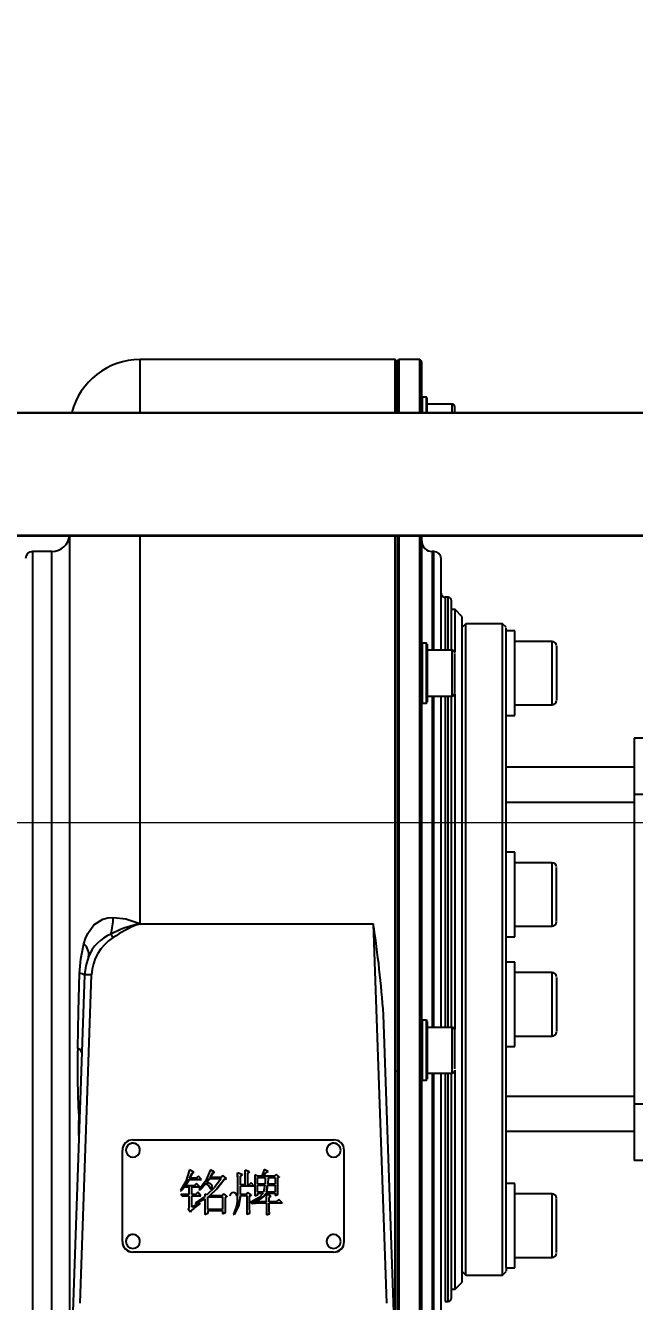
# Model space of a CAD drawing. Header units: feet. Extents: x -17 to 453, y -41 to 31.
# Drawn here: x 84.7581 to 84.8979, y 6.6187 to 6.9118 of the extents above; entities that cross this region are included whole.
import ezdxf
from ezdxf.enums import TextEntityAlignment as Align

# ---------------------------------------------------------------- set-up
doc = ezdxf.new("R2018")
doc.units = ezdxf.units.FT
doc.header["$MEASUREMENT"] = 0
doc.layers.add('ATI CENTER SUPPORT', color=7, linetype='Continuous')
doc.layers.add('G-ANNO-TEXT', color=1, linetype='Continuous')
doc.styles.add('NEI-A', font='arial.ttf')
doc.styles.get("Standard").update_dxf_attribs({"font": 'arial.ttf'})

# ---------------------------------------------------------------- blocks, each defined once
blk = doc.blocks.new('DETAIL_TITLE')
at = {"style": 'NEI-A', "flags": 8}
blk.add_attdef('#', text='', height=0.2, dxfattribs=at).set_placement((0.5922, -0.5109), align=Align.MIDDLE_CENTER)
at = {"lineweight": 30, "style": '', "flags": 104}
blk.add_attdef('DETAIL_TITLE', text='', height=0.2, dxfattribs=at).set_placement((0.909896588761212, -0.5251383791434918), align=Align.BOTTOM_LEFT)
at = {"style": 'NEI-A'}
for tag, p in [('SCALE:', (0.9386493124493107, -0.7379200523425924)), ('1"_=_', (1.547398728572484, -0.7379200523425924))]:
    blk.add_attdef(tag, text='', height=0.1, dxfattribs=at).set_placement(p, align=Align.BOTTOM_LEFT)

msp = doc.modelspace()

# ---------------------------------------------------------------- linework, layer by layer
at = {"color": 7, "linetype": 'Continuous', "lineweight": 25}
for p, q in [((84.84300154461422, 6.835016104283673), (84.78436181689202, 6.835016104283673)), ((84.8434059564676, 6.834611692431049), (84.84300154461422, 6.835016104283673)), ((84.84300154461422, 6.822883748693953), (84.84300154461422, 6.835016104283673)), ((84.8438103683202, 6.83501610428295), (84.8434059564676, 6.834611692431049)), ((84.8434059564676, 6.822883748693953), (84.8434059564676, 6.834611692431049)), ((84.84866331055613, 6.835016104283673), (84.84381036831992, 6.835016104283673)), ((84.8438103683202, 6.835016104283673), (84.8438103683202, 6.822883748693953)), ((84.84906772240912, 6.834611692430689), (84.84866331055613, 6.83501610428295)), ((84.84866331055613, 6.822883748693953), (84.84866331055613, 6.835016104283673)), ((84.84906772240912, 6.822883748693953), (84.84906772240912, 6.834611692430689)), ((84.84922948715047, 6.826422831882805), (84.84906772240912, 6.826261067141759)), ((84.85020007559747, 6.826422831882954), (84.84922948715047, 6.826422831882954)), ((84.84922948715047, 6.822883748693953), (84.84922948715047, 6.826422831882805)), ((84.85036285136844, 6.826260056112272), (84.85020007559747, 6.826422831882954)), ((84.85020007559747, 6.822883748693953), (84.85020007559747, 6.826422831882954)), ((84.85603978275466, 6.82480518447099), (84.85025981072441, 6.82480518447099)), ((84.85036184033882, 6.822883748693958), (84.85036184033882, 6.8262610671419)), ((84.85668684171944, 6.822883748693958), (84.85668684171944, 6.824151045255888)), ((85.0763876250594, 6.794574918988452), (84.53520451067875, 6.794574918988452)), ((84.53888465862381, 6.794696242540462), (85.07270830457219, 6.794696242540466)), ((84.53901967145195, 6.794559017304702), (85.07290473806242, 6.794559017304712)), ((84.76818534277237, 6.794645455176031), (84.76818534277237, 6.595008711938428)), ((84.84300154461422, 6.606512475206444), (84.84300154461422, 6.79457491898457)), ((84.8434059564676, 6.79457491898457), (84.8434059564672, 6.603453169425022)), ((84.8438103683202, 6.79457491898457), (84.84381036831992, 6.602695385156938)), ((84.84866331055613, 6.564060162779583), (84.84866331055613, 6.79457491898457)), ((84.84906772240912, 6.56446457463257), (84.84906772240912, 6.794499721788775)), ((84.84906772240912, 6.793310440700933), (84.8491321185492, 6.793310440700933)), ((84.76414122424247, 6.790935204306481), (84.75969270289808, 6.790935204306481)), ((84.85189859634153, 6.790935204306544), (84.85149419352705, 6.790935204306544)), ((84.85351624375352, 6.768259407879897), (84.85351624375352, 6.789317556894577)), ((84.85372385461645, 6.780945330872608), (84.85351624375352, 6.781423647681084)), ((84.85513390020398, 6.780420504129908), (84.85448117985192, 6.780420504129908)), ((84.85594272390995, 6.768259407879897), (84.85594272390995, 6.779611680423923)), ((84.85675154761593, 6.777589621158961), (84.85594272390995, 6.777589621158961)), ((84.85837020605753, 6.775970962717366), (84.85675154761593, 6.777589621156059)), ((84.85675154761593, 6.76787863592018), (84.85675154761593, 6.777589621158961)), ((84.85917801873464, 6.774354326334308), (84.85836818399827, 6.773544491599417)), ((84.85836919502788, 6.623104293316326), (84.85836919502788, 6.775971973746998)), ((84.86767066764669, 6.774354326335034), (84.85917801873464, 6.774354326335034)), ((84.85917801873464, 6.624721940729014), (84.85917801873464, 6.774354326334308)), ((84.86848114071998, 6.773543853263218), (84.86767066764669, 6.774354326335034)), ((84.86767066764669, 6.624721940728293), (84.86767066764669, 6.774354326335034)), ((84.86847949135337, 6.772643560030069), (84.86847949135337, 6.773445105270614)), ((84.87050155061765, 6.772706608824944), (84.86847949135269, 6.772706608824944)), ((84.86847949135269, 6.626478002303179), (84.86847949135269, 6.772598264760147)), ((84.87050155061765, 6.75329483988137), (84.87050155061765, 6.772706608824944)), ((84.84922948715047, 6.769877055291998), (84.84906772240912, 6.769715290550943)), ((84.85020007559747, 6.769877055292138), (84.84922948715047, 6.769877055292138)), ((84.84922948715047, 6.756127052290584), (84.84922948715047, 6.769877055291998)), ((84.85036285136844, 6.769714279521457), (84.85020007559747, 6.769877055292138)), ((84.85020007559747, 6.756127052290436), (84.85020007559747, 6.769877055292138)), ((84.85036184033882, 6.769626991670317), (84.85036184033882, 6.756314362924138)), ((84.85603978275466, 6.768259407880175), (84.85036184033868, 6.768259407880175)), ((84.87906294954547, 6.770280137706998), (84.87050155061765, 6.770280137706998)), ((84.88003353799262, 6.769198020426021), (84.88003353799262, 6.756794516300475)), ((84.85668684171944, 6.758472949547999), (84.85668684171944, 6.767542308173176)), ((84.85036184033868, 6.757744699702407), (84.85603978275466, 6.757744699702407)), ((84.85351624375352, 6.681617525878055), (84.85351624375352, 6.757744699702133)), ((84.85594272390995, 6.681511665313513), (84.85594272390995, 6.757760810140903)), ((84.85675154761593, 6.68121887736134), (84.85675154761593, 6.758223399659452)), ((84.84906772240912, 6.756288817031635), (84.84922948715047, 6.756127052290584)), ((84.84906772240912, 6.755775334186542), (84.84913195389198, 6.755775334186542)), ((84.84912475972035, 6.75417937806237), (84.84906772240912, 6.75417937806237)), ((84.84922948715047, 6.756127052290436), (84.85020007559747, 6.756127052290436)), ((84.85020007559747, 6.756127052290436), (84.85036285136844, 6.756289828061117)), ((84.87050155061765, 6.755721310999315), (84.87906294954547, 6.755721310999315)), ((84.8491247983546, 6.753119822026035), (84.84906772240912, 6.753119822026035)), ((84.86847949135269, 6.75329483988137), (84.87050155061765, 6.75329483988137)), ((84.89783979187982, 6.748067555890578), (84.89783979187982, 6.651008711172698)), ((85.101461159862, 6.748067555890578), (84.89783979187982, 6.748067555890578)), ((84.89783979187982, 6.741394760316243), (84.86847949135269, 6.741394760316243)), ((84.87050155061765, 6.721867512183799), (84.86847949135269, 6.721867512183799)), ((84.87050155061765, 6.702455743240225), (84.87050155061765, 6.721867512183799)), ((84.87906294954547, 6.719441041065858), (84.87050155061765, 6.719441041065858)), ((84.88003353799262, 6.705974025106917), (84.88003353799262, 6.718367835764693)), ((84.78436181689202, 6.705447599617358), (84.7837956010848, 6.705335504614964)), ((84.78381838102847, 6.705266941784863), (84.7837956010848, 6.705335504614964)), ((84.78381838096956, 6.705266941962251), (84.78436181689202, 6.70544759961735)), ((84.78390840673808, 6.705665439103623), (84.78436181689202, 6.70544759961735)), ((84.78436181689202, 6.70544759961735), (84.83793317612502, 6.705447599617335)), ((84.83793317612502, 6.705447599617335), (84.84097860332584, 6.618237974938745)), ((84.87050155061765, 6.70488221435817), (84.87906294954547, 6.70488221435817)), ((84.86847949135269, 6.702455743240225), (84.87050155061765, 6.702455743240225)), ((84.87050155061765, 6.696620523823102), (84.86847949135269, 6.696620523823102)), ((84.87050155061765, 6.67720875487952), (84.87050155061765, 6.696620523823102)), ((84.77163098325299, 6.693678945463583), (84.76710101822029, 6.563957719424086)), ((84.77061269591377, 6.618237974938745), (84.77324764523784, 6.693693051172152)), ((84.87906294954547, 6.694194052705153), (84.87050155061765, 6.694194052705153)), ((84.88003353799262, 6.693111935424175), (84.88003353799262, 6.68070843129863)), ((84.84453385369399, 6.562709961276049), (84.84027947236751, 6.684539502502899)), ((84.84922948715047, 6.683243899413409), (84.84906772240912, 6.683082134672355)), ((84.85020007559747, 6.683243899413549), (84.84922948715047, 6.683243899413549)), ((84.84922948715047, 6.669493896411995), (84.84922948715047, 6.683243899413409)), ((84.85036285136844, 6.683081123642868), (84.85020007559747, 6.683243899413549)), ((84.85020007559747, 6.669493896411851), (84.85020007559747, 6.683243899413549)), ((84.85603978275466, 6.681626252001591), (84.85025981072441, 6.681626252001591)), ((84.85036184033882, 6.682954772614778), (84.85036184033882, 6.669757650303845)), ((84.85668684171944, 6.672088244142405), (84.85668684171944, 6.680961649471965)), ((84.87050155061765, 6.679635225997469), (84.87906294954547, 6.679635225997469)), ((84.86847949135269, 6.67720875487952), (84.87050155061765, 6.67720875487952)), ((84.8430015446143, 6.671629739387846), (84.8434059564676, 6.67162973938776)), ((84.85675154761593, 6.621486645904362), (84.85675154761593, 6.671790250940838)), ((84.84906772240912, 6.669655661153049), (84.84922948715047, 6.669493896411995)), ((84.84922948715047, 6.669493896411851), (84.85020007559747, 6.669493896411851)), ((84.85020007559747, 6.669493896411851), (84.85036285136844, 6.669656672182532)), ((84.85025981072441, 6.671111543823818), (84.85603978275466, 6.671111543823818)), ((84.85351624375352, 6.609758710168805), (84.85351624375352, 6.671111543823818)), ((84.85594272390995, 6.619464586639396), (84.85594272390995, 6.671111543823509)), ((84.89783979187982, 6.657681506747075), (84.86847949135269, 6.657681506747071)), ((84.78274417399928, 6.655798410030124), (84.8288471252403, 6.655798410030124)), ((84.78031770288133, 6.632396532474578), (84.78031770288133, 6.653381172367354)), ((84.78112652658733, 6.6534018194738), (84.78112652658733, 6.653395271093522)), ((84.78436182141125, 6.653395271093522), (84.78436182141125, 6.6534018194738)), ((84.8272294778283, 6.6534018194738), (84.8272294778283, 6.653395271093522)), ((84.83046477265228, 6.653395271093522), (84.83046477265228, 6.6534018194738)), ((84.83127359635827, 6.632396532474578), (84.83127359635827, 6.653381172367354)), ((85.08851998056649, 6.651008711172698), (84.89783979187982, 6.651008711172698)), ((84.79675138596174, 6.648360142454045), (84.79570488924482, 6.64888774360819)), ((84.79575302452821, 6.646952106873937), (84.79632351677593, 6.648096341876975)), ((84.79632351677593, 6.64808224315081), (84.79575302452821, 6.646938008147764)), ((84.79632351677593, 6.648096341876975), (84.79675138596174, 6.648360142454045)), ((84.79675138596174, 6.648346043727875), (84.79632351677593, 6.64808224315081)), ((84.79632351677593, 6.648096341876975), (84.79632351677593, 6.64808224315081)), ((84.79675138596174, 6.648360142454045), (84.79675138596174, 6.648346043727875)), ((84.80050772085525, 6.647173039857231), (84.80107821310301, 6.648183725818129)), ((84.80107821310301, 6.64816962709196), (84.80050772085525, 6.647158941131061)), ((84.80150608228874, 6.648360142454045), (84.80055585613867, 6.648930611201965)), ((84.80107821310301, 6.648183725818129), (84.80150608228874, 6.648360142454045)), ((84.80150608228874, 6.648346043727875), (84.80107821310301, 6.64816962709196)), ((84.80107821310301, 6.648183725818129), (84.80107821310301, 6.64816962709196)), ((84.80150608228874, 6.648346043727875), (84.80150608228874, 6.648360142454045)), ((84.80783141508529, 6.647788024952526), (84.80678491836841, 6.648183725818129)), ((84.80678491836841, 6.648183725818129), (84.80678491836841, 6.64816962709196)), ((84.80954289182844, 6.648447526395198), (84.80849639511152, 6.648843227260805)), ((84.80849639511152, 6.648843227260805), (84.80849639511152, 6.64882912853464)), ((84.8091613751378, 6.648139209470747), (84.80954289182844, 6.648447526395198)), ((84.80954289182844, 6.648433427669028), (84.8091613751378, 6.648125110744582)), ((84.8091613751378, 6.645456687352661), (84.8091613751378, 6.648139209470747)), ((84.80954289182844, 6.648447526395198), (84.80954289182844, 6.648433427669028)), ((84.81291771003131, 6.648975127549347), (84.81234721778361, 6.6474368404343)), ((84.81263246390749, 6.6474368404343), (84.81320295615522, 6.648160643267639)), ((84.81320295615522, 6.648146544541469), (84.81263246390749, 6.64742274170813)), ((84.81377344840293, 6.648492042742587), (84.81291771003131, 6.648975127549347)), ((84.81320295615522, 6.648160643267639), (84.81320295615522, 6.648146544541469)), ((84.81377344840293, 6.648492042742587), (84.81377344840293, 6.648477944016413)), ((84.79480279837811, 6.645237403122974), (84.7956585367497, 6.646688306296861)), ((84.7956585367497, 6.64667420757069), (84.79480279837811, 6.645223304396804)), ((84.7967995212451, 6.645237403122974), (84.79480279837811, 6.645237403122974)), ((84.7956585367497, 6.646688306296861), (84.79851099798827, 6.646688306296861)), ((84.7956585367497, 6.646688306296861), (84.7956585367497, 6.64667420757069)), ((84.79851099798827, 6.64667420757069), (84.7956585367497, 6.64667420757069)), ((84.79722739043088, 6.646952106873937), (84.79575302452821, 6.646952106873937)), ((84.7973218782094, 6.645765004277115), (84.7967995212451, 6.645237403122974)), ((84.79779788267858, 6.647479708028071), (84.79722739043088, 6.646952106873937)), ((84.79808312880246, 6.644973602545905), (84.7973218782094, 6.645765004277115)), ((84.79851099798827, 6.646688306296861), (84.79779788267858, 6.647479708028071)), ((84.79808312880246, 6.644269584755843), (84.79960384720027, 6.645809520624493)), ((84.79960384720027, 6.645795421898324), (84.79808312880246, 6.644255486029674)), ((84.79851099798827, 6.646688306296861), (84.79851099798827, 6.64667420757069)), ((84.79960384720027, 6.645809520624493), (84.79960384720027, 6.645795421898324)), ((84.7997464702622, 6.645984288506806), (84.80036509779336, 6.646907590526547)), ((84.80036509779336, 6.646893491800382), (84.7997464702622, 6.645970189780633)), ((84.80036509779336, 6.646907590526547), (84.80302680068658, 6.646907590526547)), ((84.80036509779336, 6.646907590526547), (84.80036509779336, 6.646893491800382)), ((84.80302680068658, 6.646893491800382), (84.80036509779336, 6.646893491800382)), ((84.80302680068658, 6.647173039857231), (84.80050772085525, 6.647173039857231)), ((84.80098372532444, 6.645126448920459), (84.80098372532444, 6.64515641976587)), ((84.80340831737723, 6.647611608316609), (84.80302680068658, 6.647173039857231)), ((84.80421592046542, 6.646907590526547), (84.80340831737723, 6.647611608316609)), ((84.80373991599623, 6.646688306296861), (84.80421592046542, 6.646907590526547)), ((84.80421592046542, 6.646893491800382), (84.80373991599623, 6.64667420757069)), ((84.80373991599623, 6.646688306296861), (84.80373991599623, 6.64667420757069)), ((84.80421592046542, 6.646907590526547), (84.80421592046542, 6.646893491800382)), ((84.80744989839464, 6.647479708028071), (84.80783141508529, 6.647788024952526)), ((84.80783141508529, 6.647773926226352), (84.80744989839464, 6.647465609301902)), ((84.80744989839464, 6.645456687352661), (84.80744989839464, 6.647479708028071)), ((84.80854453039493, 6.645456687352661), (84.80744989839464, 6.645456687352661)), ((84.80744989839464, 6.645192886775597), (84.81054125326192, 6.645192886775597)), ((84.80744989839464, 6.643258898794942), (84.80744989839464, 6.645192886775597)), ((84.81054125326192, 6.645178788049423), (84.80744989839464, 6.645178788049423)), ((84.80783141508529, 6.647788024952526), (84.80783141508529, 6.647773926226352)), ((84.80854453039493, 6.645442588626496), (84.80853249657412, 6.647623149591855)), ((84.80944662126163, 6.645456687352661), (84.8091613751378, 6.645456687352661)), ((84.80992262573082, 6.645941420913031), (84.80944662126163, 6.645456687352661)), ((84.81054125326192, 6.645192886775597), (84.80992262573082, 6.645941420913031)), ((84.81054125326192, 6.645192886775597), (84.81054125326192, 6.645178788049423)), ((84.81139699163354, 6.6474368404343), (84.81073022881898, 6.647743508605144)), ((84.81073022881898, 6.647743508605144), (84.81073022881898, 6.64289361555055)), ((84.81234721778361, 6.6474368404343), (84.81139699163354, 6.6474368404343)), ((84.81139699163354, 6.647173039857231), (84.81315660366008, 6.647173039857231)), ((84.81139699163354, 6.645633103988577), (84.81139699163354, 6.647173039857231)), ((84.81315660366008, 6.647158941131061), (84.81139699163354, 6.647158941131061)), ((84.8131084683767, 6.645633103988577), (84.81139699163354, 6.645633103988577)), ((84.81139699163354, 6.645369303411508), (84.81306033309326, 6.645369303411508)), ((84.81139699163354, 6.643786499949083), (84.81139699163354, 6.645369303411508)), ((84.81306033309326, 6.645355204685339), (84.81139699163354, 6.645355204685339)), ((84.81529594958901, 6.6474368404343), (84.81263246390749, 6.6474368404343)), ((84.81306033309326, 6.645369303411508), (84.81277508696942, 6.643786499949083)), ((84.81315660366008, 6.647173039857231), (84.8131084683767, 6.645633103988577)), ((84.81339371450053, 6.643786499949083), (84.81367896062442, 6.645369303411508)), ((84.81367896062442, 6.645355204685339), (84.81339371450053, 6.643772401222909)), ((84.81367896062442, 6.645369303411508), (84.81539043736753, 6.645369303411508)), ((84.81367896062442, 6.645355204685339), (84.81367896062442, 6.645369303411508)), ((84.81539043736753, 6.645355204685339), (84.81367896062442, 6.645355204685339)), ((84.81377344840293, 6.647173039857231), (84.81372709590778, 6.645619005262407)), ((84.81539043736753, 6.645633103988577), (84.81372709590778, 6.645633103988577)), ((84.81377344840293, 6.647173039857231), (84.81539043736753, 6.647173039857231)), ((84.81377344840293, 6.647158941131061), (84.81377344840293, 6.647173039857231)), ((84.81539043736753, 6.647158941131061), (84.81377344840293, 6.647158941131061)), ((84.8156756834914, 6.647832541299907), (84.81529594958901, 6.6474368404343)), ((84.81539043736753, 6.647173039857231), (84.81539043736753, 6.645633103988577)), ((84.81539043736753, 6.645369303411508), (84.81539043736753, 6.643786499949083)), ((84.81634066351764, 6.647260423798384), (84.8156756834914, 6.647832541299907)), ((84.81600906489868, 6.647039490815089), (84.81634066351764, 6.647260423798384)), ((84.81634066351764, 6.647246325072214), (84.81600906489868, 6.647025392088917)), ((84.81634066351764, 6.647260423798384), (84.81634066351764, 6.647246325072214)), ((84.87050155061765, 6.645781427181953), (84.86847949135269, 6.645781427181953)), ((84.87050155061765, 6.62636965823838), (84.87050155061765, 6.645781427181953)), ((84.79366181388271, 6.644137684467308), (84.79380443694461, 6.644050300526152)), ((84.79366181388271, 6.644137684467308), (84.79366181388271, 6.64412358574114)), ((84.79380443694461, 6.644036201799983), (84.79366181388271, 6.64412358574114)), ((84.79375630166123, 6.643214382447564), (84.79418417084696, 6.642818681581953)), ((84.79561040146629, 6.643214382447564), (84.79375630166123, 6.643214382447564)), ((84.79375630166123, 6.643214382447564), (84.79375630166123, 6.643200283721391)), ((84.79418417084696, 6.642804582855787), (84.79375630166123, 6.643200283721391)), ((84.79380443694461, 6.644050300526152), (84.79466017531618, 6.644973602545905)), ((84.79466017531618, 6.644959503819731), (84.79380443694461, 6.644036201799983)), ((84.79380443694461, 6.644050300526152), (84.79380443694461, 6.644036201799983)), ((84.79418417084696, 6.642818681581953), (84.79561040146629, 6.642950581870487)), ((84.79561040146629, 6.642936483144322), (84.79418417084696, 6.642804582855787)), ((84.79418417084696, 6.642818681581953), (84.79418417084696, 6.642804582855787)), ((84.79466017531618, 6.644973602545905), (84.79561040146629, 6.644973602545905)), ((84.79466017531618, 6.644973602545905), (84.79466017531618, 6.644959503819731)), ((84.79561040146629, 6.644959503819731), (84.79466017531618, 6.644959503819731)), ((84.79561040146629, 6.644973602545905), (84.79561040146629, 6.643214382447564)), ((84.79627538149252, 6.644973602545905), (84.79808312880246, 6.644973602545905)), ((84.79627538149252, 6.643214382447564), (84.79627538149252, 6.644973602545905)), ((84.79808312880246, 6.644959503819731), (84.79627538149252, 6.644959503819731)), ((84.7971311198641, 6.643214382447564), (84.79627538149252, 6.643214382447564)), ((84.79627538149252, 6.642950581870487), (84.79836837492628, 6.642950581870487)), ((84.79627538149252, 6.640357092447161), (84.79627538149252, 6.642950581870487)), ((84.79836837492628, 6.642936483144322), (84.79627538149252, 6.642936483144322)), ((84.79765525961669, 6.643741983601702), (84.7971311198641, 6.643214382447564)), ((84.79927224858127, 6.642775813988186), (84.7971311198641, 6.641280394466913)), ((84.79717925514747, 6.641148494178375), (84.79927224858127, 6.642203696486658)), ((84.79927224858127, 6.642189597760485), (84.79717925514747, 6.641134395452205)), ((84.79836837492628, 6.642950581870487), (84.79765525961669, 6.643741983601702)), ((84.79794050574056, 6.644358617450603), (84.79808312880246, 6.644269584755843)), ((84.79794050574056, 6.644358617450603), (84.79794050574056, 6.644344518724433)), ((84.79808312880246, 6.644255486029674), (84.79794050574056, 6.644344518724433)), ((84.79808312880246, 6.644973602545905), (84.79808312880246, 6.644959503819731)), ((84.79808312880246, 6.644269584755843), (84.79808312880246, 6.644255486029674)), ((84.79836837492628, 6.642950581870487), (84.79836837492628, 6.642936483144322)), ((84.79927224858127, 6.642203696486658), (84.79922411329791, 6.638642388696201)), ((84.79927224858127, 6.643346282736099), (84.79927224858127, 6.642775813988186)), ((84.7997464702622, 6.643171514853789), (84.79927224858127, 6.643346282736099)), ((84.79993722860755, 6.642686781293414), (84.80331204681042, 6.642686781293414)), ((84.79993722860755, 6.639784974945641), (84.79993722860755, 6.642686781293414)), ((84.80331204681042, 6.642672682567253), (84.79993722860755, 6.642672682567253)), ((84.80321755903189, 6.642950581870487), (84.80031696250991, 6.642950581870487)), ((84.80045958557189, 6.64475431831621), (84.80045958557189, 6.644740219590041)), ((84.80084110226251, 6.644731235765716), (84.80084110226251, 6.64471713703955)), ((84.8035972929343, 6.643390799083476), (84.80321755903189, 6.642950581870487)), ((84.80331204681042, 6.642686781293414), (84.80331204681042, 6.639784974945641)), ((84.80431040824394, 6.642818681581953), (84.8035972929343, 6.643390799083476)), ((84.803978809625, 6.642512013411109), (84.80431040824394, 6.642818681581953)), ((84.80431040824394, 6.642804582855787), (84.803978809625, 6.642497914684935)), ((84.80431040824394, 6.642818681581953), (84.80431040824394, 6.642804582855787)), ((84.8088297765188, 6.643258898794942), (84.80744989839464, 6.643258898794942)), ((84.80744989839464, 6.642995098217872), (84.80744989839464, 6.6429809994917)), ((84.80744989839464, 6.642995098217872), (84.80892426429735, 6.642995098217872)), ((84.80892426429735, 6.6429809994917), (84.80744989839464, 6.6429809994917)), ((84.8091613751378, 6.643654599660545), (84.8088297765188, 6.643258898794942)), ((84.80892426429735, 6.642995098217872), (84.80892426429735, 6.638672806317409)), ((84.80987449044744, 6.643126998506403), (84.8091613751378, 6.643654599660545)), ((84.80954289182844, 6.642818681581953), (84.80987449044744, 6.643126998506403)), ((84.80987449044744, 6.643112899780238), (84.80954289182844, 6.642804582855787)), ((84.80987449044744, 6.643126998506403), (84.80987449044744, 6.643112899780238)), ((84.81073022881898, 6.642907714276712), (84.81139699163354, 6.643126998506403)), ((84.81139699163354, 6.643112899780238), (84.81073022881898, 6.642893615550546)), ((84.81277508696942, 6.643786499949083), (84.81139699163354, 6.643786499949083)), ((84.81139699163354, 6.643522699372014), (84.81268059919088, 6.643522699372014)), ((84.81139699163354, 6.643522699372014), (84.81139699163354, 6.643112899780238)), ((84.81268059919088, 6.643508600645841), (84.81139699163354, 6.643508600645841)), ((84.81334557921713, 6.643522699372014), (84.81539043736753, 6.643522699372014)), ((84.81334557921713, 6.643522699372014), (84.81334557921713, 6.643508600645841)), ((84.81539043736753, 6.643508600645841), (84.81334557921713, 6.643508600645841)), ((84.81539043736753, 6.643786499949083), (84.81339371450053, 6.643786499949083)), ((84.8134418497839, 6.641530096317812), (84.81339371450053, 6.643303415142324)), ((84.81439207593405, 6.64286319792933), (84.81339371450053, 6.643303415142324)), ((84.81339371450053, 6.643303415142324), (84.81339371450053, 6.64328931641615)), ((84.81405869452678, 6.642554881004884), (84.81439207593405, 6.64286319792933)), ((84.81439207593405, 6.642849099203168), (84.81405869452678, 6.642540782278719)), ((84.81405869452678, 6.641544195043982), (84.81405869452678, 6.642554881004884)), ((84.81439207593405, 6.64286319792933), (84.81439207593405, 6.642849099203168)), ((84.81539043736753, 6.643522699372014), (84.81539043736753, 6.6429809994917)), ((84.81539043736753, 6.642995098217872), (84.81605541739377, 6.643214382447564)), ((84.81605541739377, 6.643200283721391), (84.81539043736753, 6.6429809994917)), ((84.81629431102252, 6.642116312545501), (84.81562754820796, 6.641544195043982)), ((84.81605541739377, 6.643214382447564), (84.81605541739377, 6.643200283721391)), ((84.81700742633215, 6.641280394466913), (84.81629431102252, 6.642116312545501)), ((84.87906294954547, 6.643354956064008), (84.87050155061765, 6.643354956064008)), ((84.88003353799262, 6.629878246637306), (84.88003353799262, 6.642281750762844)), ((84.79541964312094, 6.6398740076404), (84.79599013536864, 6.639214506197728)), ((84.79541964312094, 6.6398740076404), (84.79541964312094, 6.639859908914231)), ((84.79599013536864, 6.639200407471554), (84.79541964312094, 6.639859908914231)), ((84.79599013536864, 6.639214506197728), (84.79599013536864, 6.639200407471554)), ((84.79808312880246, 6.641235878119527), (84.79627538149252, 6.640357092447161)), ((84.7971311198641, 6.641280394466913), (84.79717925514747, 6.641148494178375)), ((84.7971311198641, 6.641280394466913), (84.7971311198641, 6.641266295740744)), ((84.79717925514747, 6.641134395452205), (84.7971311198641, 6.641266295740744)), ((84.79717925514747, 6.641148494178375), (84.79717925514747, 6.641134395452205)), ((84.79817761658099, 6.641103977830998), (84.79808312880246, 6.641235878119527)), ((84.79817761658099, 6.641103977830998), (84.79817761658099, 6.641089879104824)), ((84.80331204681042, 6.639784974945641), (84.79993722860755, 6.639784974945641)), ((84.79993722860755, 6.639521174368571), (84.79993722860755, 6.638892090547104)), ((84.79993722860755, 6.639521174368571), (84.80331204681042, 6.639521174368571)), ((84.80331204681042, 6.639507075642403), (84.79993722860755, 6.639507075642403)), ((84.80331204681042, 6.639521174368571), (84.80331204681042, 6.638804706605951)), ((84.80968551489039, 6.641544195043982), (84.81011338407616, 6.641148494178375)), ((84.8134418497839, 6.641544195043982), (84.80968551489039, 6.641544195043982)), ((84.80968551489039, 6.641530096317812), (84.80968551489039, 6.641544195043982)), ((84.81011338407616, 6.641134395452205), (84.80968551489039, 6.641530096317812)), ((84.81011338407616, 6.641148494178375), (84.81011338407616, 6.641134395452205)), ((84.81020787185473, 6.641720611679898), (84.8102560071381, 6.641588711391364)), ((84.81020787185473, 6.641720611679898), (84.81020787185473, 6.641706512953725)), ((84.8102560071381, 6.641574612665194), (84.81020787185473, 6.641706512953725)), ((84.8102560071381, 6.641588711391364), (84.8102560071381, 6.641574612665194)), ((84.81562754820796, 6.641544195043982), (84.81405869452678, 6.641544195043982)), ((84.81405869452678, 6.641280394466913), (84.81700742633215, 6.641280394466913)), ((84.81700742633215, 6.641266295740744), (84.81405869452678, 6.641266295740744)), ((84.81700742633215, 6.641280394466913), (84.81700742633215, 6.641266295740744)), ((84.79922411329791, 6.638642388696201), (84.79993722860755, 6.638906189273277)), ((84.79993722860755, 6.638892090547104), (84.79922411329791, 6.638628289970031)), ((84.79922411329791, 6.638642388696201), (84.79922411329791, 6.638628289970031)), ((84.80331204681042, 6.638818805332116), (84.80402516212006, 6.639082605909186)), ((84.80402516212006, 6.63906850718302), (84.80331204681042, 6.638804706605951)), ((84.80402516212006, 6.639082605909186), (84.80402516212006, 6.63906850718302)), ((84.80588104471344, 6.638729772637358), (84.80588104471344, 6.638715673911184)), ((84.80588104471344, 6.638729772637358), (84.80602366777536, 6.638642388696201)), ((84.80602366777536, 6.638628289970031), (84.80588104471344, 6.638715673911184)), ((84.80602366777536, 6.638642388696201), (84.80602366777536, 6.638628289970031)), ((84.80892426429735, 6.638686905043583), (84.8095892443236, 6.638950705620655)), ((84.8095892443236, 6.638936606894486), (84.80892426429735, 6.638672806317409)), ((84.8095892443236, 6.638950705620655), (84.8095892443236, 6.638936606894486)), ((84.81339371450053, 6.638555004755045), (84.81410682981019, 6.638818805332116)), ((84.81410682981019, 6.638804706605951), (84.81339371450053, 6.638540906028878)), ((84.81339371450053, 6.638555004755045), (84.81339371450053, 6.638540906028878)), ((84.81410682981019, 6.638818805332116), (84.81410682981019, 6.638804706605951)), ((84.78112652658733, 6.632452426396448), (84.78112652658733, 6.632445878016171)), ((84.78436182141125, 6.632445878016171), (84.78436182141125, 6.632452426396448)), ((84.8272294778283, 6.632452426396448), (84.8272294778283, 6.632445878016171)), ((84.83046477265228, 6.632445878016171), (84.83046477265228, 6.632452426396448)), ((84.78274417399928, 6.629979294811803), (84.78274417399928, 6.630014541627227)), ((84.8288471252403, 6.630014541627227), (84.78274417399928, 6.630014541627227)), ((84.8288471252403, 6.629979294811803), (84.78274417399928, 6.629979294811803)), ((84.8288471252403, 6.629979294811803), (84.8288471252403, 6.630014541627227)), ((84.87050155061765, 6.628796129356324), (84.87906294954547, 6.628796129356324)), ((84.85836818399827, 6.625531775463905), (84.85917801873464, 6.624721940729014)), ((84.85917801873464, 6.624721940728293), (84.86767066764669, 6.624721940728293)), ((84.86767066764669, 6.624721940728293), (84.86848114071998, 6.625532413800104)), ((84.86847949135337, 6.626432707033253), (84.86847949135337, 6.625631161792704)), ((84.86847949135269, 6.62636965823838), (84.87050155061765, 6.62636965823838)), ((84.85675154761593, 6.621486645907267), (84.85837020605753, 6.623105304345961)), ((84.85448117985192, 6.618655762933415), (84.85513390020398, 6.618655762933415)), ((84.85594272390995, 6.621486645904362), (84.85675154761593, 6.621486645904362))]:
    msp.add_line(p, q, dxfattribs=at)
at = {"color": 8, "linetype": 'Continuous', "lineweight": 25}
for p, q in [((84.78436181689202, 6.835016104283673), (84.78436181689202, 6.822883748693953)), ((84.85603978275466, 6.822883748693953), (84.85603978275466, 6.82480518447099)), ((84.78436181689202, 6.79457491898457), (84.78436181689202, 6.70544759961735)), ((84.75969270289808, 6.790935204306481), (84.75969270289808, 6.608141062756779)), ((84.76414122424247, 6.608141062756779), (84.76414122424247, 6.790935204306481)), ((84.85149419352705, 6.790935204306544), (84.85149419352705, 6.768259407880175)), ((84.85189859634153, 6.768259407880175), (84.85189859634153, 6.790935204306544)), ((84.85448117985192, 6.780420504129908), (84.85448117985192, 6.768259407880175)), ((84.85513390020398, 6.768259407880175), (84.85513390020398, 6.780420504129908)), ((84.85603978275466, 6.757744699702407), (84.85603978275466, 6.768259407880175)), ((84.87906294954547, 6.755721310999315), (84.87906294954547, 6.770280137706998)), ((84.85149419352705, 6.757744699702407), (84.85149419352705, 6.681626252001591)), ((84.85189859634153, 6.681626252001591), (84.85189859634153, 6.757744699702407)), ((84.85448117985192, 6.757744699702407), (84.85448117985192, 6.681626252001591)), ((84.85513390020398, 6.681626252001591), (84.85513390020398, 6.757744699702407)), ((84.89783979187982, 6.73330652325642), (84.86847949135269, 6.73330652325642)), ((85.08851998056599, 6.735126376594865), (84.89783979187982, 6.735126376594865)), ((84.87906294954547, 6.70488221435817), (84.87906294954547, 6.719441041065858)), ((84.87906294954547, 6.679635225997469), (84.87906294954547, 6.694194052705153)), ((84.85603978275466, 6.671111543823818), (84.85603978275466, 6.681626252001591)), ((84.85149419352705, 6.671111543823818), (84.85149419352705, 6.608141062756838)), ((84.85189859634153, 6.608141062756838), (84.85189859634153, 6.671111543823818)), ((84.85448117985192, 6.671111543823818), (84.85448117985192, 6.618655762933415)), ((84.85513390020398, 6.618655762933415), (84.85513390020398, 6.671111543823818)), ((84.89783979187982, 6.665769743806894), (84.86847949135269, 6.665769743806894)), ((85.08851998056599, 6.663949890468411), (84.89783979187982, 6.663949890468411)), ((84.77034220598837, 6.656773193287298), (84.77034220598837, 6.660217120158778)), ((84.87906294954547, 6.628796129356324), (84.87906294954547, 6.643354956064008))]:
    msp.add_line(p, q, dxfattribs=at)
at = {"color": 7, "linetype": 'Continuous', "lineweight": 25, "flags": 128}
for points in [[(84.7714660499426, 6.700802231137898), (84.77187560509326, 6.702069606164198), (84.77238217806301, 6.703221576724317), (84.7737909315981, 6.705206243578163), (84.77579526296522, 6.706502747314763), (84.77698932723462, 6.706817186523739), (84.77826694196575, 6.70687721869068)], [(84.77826694196575, 6.70687721869068), (84.78108590061524, 6.706575763741933), (84.78390840673808, 6.705665439103623)], [(84.77048307605679, 6.69402704422413), (84.77075528747392, 6.697355947026408), (84.7714660499426, 6.700802231137898)], [(84.7725132798462, 6.697812267032171), (84.7718904180327, 6.695784332928472), (84.77163098325299, 6.693678945463583)], [(84.77006995263953, 6.676781687528822), (84.77027531126069, 6.685365956255186), (84.77048307605679, 6.69402704422413)], [(84.78134899966116, 6.654190295883517), (84.78120568928625, 6.653898988668559), (84.78112652658733, 6.653401819473777)], [(84.82745195090213, 6.654190295883517), (84.82730864052728, 6.653898988668559), (84.8272294778283, 6.653401819473777)], [(84.79570488924482, 6.64888774360819), (84.79486321139072, 6.646229308456684), (84.79366181388271, 6.644137684467308)], [(84.80055585613867, 6.648930611201965), (84.79937737117704, 6.646291157573257), (84.79794050574056, 6.644358617450603)], [(84.80685167728431, 6.644602158876747), (84.80683744449108, 6.646403912487411), (84.80678491836841, 6.64816962709196)], [(84.80853249657412, 6.647609050865685), (84.80849639511152, 6.648843227260805)], [(84.81320295615522, 6.648160643267639), (84.8134644207442, 6.648364514009623), (84.81377344840293, 6.648492042742587)], [(84.81377344840293, 6.648477944016413), (84.8134644207442, 6.648350415283457), (84.81320295615522, 6.648146544541469)], [(84.79960384720027, 6.645809520624493), (84.80015101324629, 6.645237541803182), (84.80045958557189, 6.64475431831621)], [(84.80045958557189, 6.644740219590041), (84.80015101324629, 6.645223443077009), (84.79960384720027, 6.645795421898324)], [(84.80302680068658, 6.646907590526547), (84.80149262277332, 6.644828699616724), (84.7997464702622, 6.643171514853789)], [(84.80084110226251, 6.644731235765716), (84.80093858052055, 6.644931504631426), (84.80098153543128, 6.645105690755232), (84.80097038816092, 6.645257271571321), (84.8009064201498, 6.645398558172393), (84.80079030666668, 6.645528349192418), (84.80058717279, 6.645659270912304), (84.7997464702622, 6.645984288506806)], [(84.80031696250991, 6.642950581870487), (84.80202972414551, 6.644546330276773), (84.80373991599623, 6.646688306296861)], [(84.80373991599623, 6.64667420757069), (84.80202972414551, 6.644532231550601), (84.80031696250991, 6.642936483144322)], [(84.81605541739377, 6.643214382447564), (84.8160206530224, 6.644642203070957), (84.81600906489868, 6.647039490815089)], [(84.79561040146629, 6.642950581870487), (84.79561040146629, 6.64128121884371), (84.79554908449762, 6.64011167602894), (84.79549330446962, 6.63998010859987), (84.79541964312094, 6.6398740076404)], [(84.80045958557189, 6.64475431831621), (84.80053136431206, 6.64459336866935), (84.80056700773552, 6.644540834708688), (84.80060248719448, 6.644506927989878), (84.80062019278398, 6.644497017238406), (84.80063896579263, 6.64449134863229), (84.8006478997698, 6.644490470059369), (84.80065658905444, 6.644491385764042), (84.80066740002337, 6.644496289649267), (84.80068014990866, 6.644505639901128), (84.80074593991097, 6.644583594083853), (84.80084110226251, 6.644731235765716)], [(84.80084110226251, 6.64471713703955), (84.80074627121333, 6.644570045732484), (84.80068014990866, 6.644491541174958), (84.80066782524074, 6.644482471330618), (84.80065680659105, 6.64447742899839), (84.80064869854482, 6.644476304919039), (84.80063947818694, 6.644477209259382), (84.8006205666917, 6.644482734488152), (84.80060248719448, 6.644492829263716), (84.80056714180606, 6.644526367454398), (84.80053154307282, 6.644578778572343), (84.80045958557189, 6.644740219590041)], [(84.80402516212006, 6.639082605909186), (84.8039903977487, 6.640320722882306), (84.803978809625, 6.642512013411109)], [(84.80602366777536, 6.638642388696201), (84.80709334073981, 6.640740813604916), (84.80744989839464, 6.642995098217872)], [(84.80744989839464, 6.6429809994917), (84.80709334073981, 6.640726714878746), (84.80602366777536, 6.638628289970031)], [(84.8095892443236, 6.638950705620655), (84.80955447995224, 6.640342593113973), (84.80954289182844, 6.642818681581953)], [(84.81268059919088, 6.643522699372014), (84.81175373271275, 6.642566722627929), (84.81020787185473, 6.641720611679898)], [(84.80676174212083, 6.641829429417939), (84.80648118353697, 6.640293790557932), (84.80588104471344, 6.638729772637358)], [(84.81011338407616, 6.641148494178375), (84.81173037304079, 6.641280394466913), (84.8134418497839, 6.641280394466913)], [(84.8134418497839, 6.641266295740744), (84.81173037304079, 6.641266295740744), (84.81011338407616, 6.641134395452205)], [(84.8134418497839, 6.641280394466913), (84.81342981596308, 6.639499740571685), (84.81339371450053, 6.638555004755045)], [(84.81410682981019, 6.638818805332116), (84.81407072834763, 6.639653074657106), (84.81405869452678, 6.641280394466913)], [(84.78134899966116, 6.633240902806161), (84.78120568928625, 6.632949595591204), (84.78112652658733, 6.632452426396417)], [(84.82745195090213, 6.633240902806161), (84.82730864052728, 6.632949595591204), (84.8272294778283, 6.632452426396417)]]:
    msp.add_lwpolyline(points, dxfattribs=at)
at = {"color": 7, "linetype": 'Continuous', "lineweight": 25}
for centre, radius, start, end in [((84.78436181689202, 6.818839630164073), 0.01617647411964648, 90, 165.5224878141868), ((84.85603978275466, 6.824158125506203), 0.0006470589647872659, 0, 90), ((84.76414122424247, 6.794979322836394), 0.004044118529911073, 270, 355.2644800155547), ((84.85149419352705, 6.793361675424485), 0.002426471117946025, 181.2098852426628, 270), ((84.75969270289808, 6.78931755689451), 0.001617647411966728, 90, 180), ((84.85189859634153, 6.789317556894573), 0.001617647411966728, 0, 90), ((84.85448117985192, 6.78122932783589), 0.0008088237059833639, 200.5560452195145, 270), ((84.85513390020398, 6.779611680423926), 0.0008088237059833639, 3.572399018219822e-10, 90), ((84.85603978275466, 6.767612348915389), 0.0006470589647872659, 5.10517193031072e-10, 90), ((84.87906294954547, 6.769309549259818), 0.0009705884471765883, 0, 90), ((84.85603978275466, 6.758391758667186), 0.0006470589647843923, 270, 5.10517193031072e-10), ((84.87906294954547, 6.756691899446491), 0.0009705884471794618, 270, 0), ((84.87906294954547, 6.718470452618673), 0.0009705884471823354, 0, 90), ((84.75943758390093, 6.707683979321416), 0.01884663332925847, 345.6848752813303, 357.5466118050276), ((84.78931955889861, 6.681570041336627), 0.02439900315099481, 103.0852735163505, 118.44209070259), ((84.7942025461432, 6.67922231070484), 0.02803843261825111, 111.7374939294055, 124.8141531171484), ((84.59849777866681, 6.768873672258231), 0.1958886973266143, 341.0732844397937, 341.1752721268657), ((84.6082909783805, 6.669091567931008), 0.2325022581070928, 3.809657498872538, 8.996173973371173), ((84.87906294954547, 6.705852802805346), 0.0009705884471765883, 270, 0), ((84.76963701641658, 6.698483237909135), 0.002953488316263241, 346.8689485690329, 51.73649186344603), ((84.7811857814378, 6.694370943964453), 0.009329189191020831, 111.9468005976678, 158.3564421828488), ((84.78374408191033, 6.693324814988207), 0.0105028939205556, 121.8936047636963, 177.9907724257044), ((84.73014273985329, 6.672316549969201), 0.05660876828393075, 31.91347368474354, 32.85067651563055), ((84.77049764651717, 6.692415189743198), 0.001611920334886959, 45.5219657360095, 90.51791471093999), ((84.77252032089392, 6.684401787709607), 0.009319687625221324, 85.52398808664104, 95.47582148045481), ((84.87906294954547, 6.693223464257972), 0.0009705884471794618, 0, 90), ((84.85603978275466, 6.6809791930368), 0.0006470589647901393, 0, 90), ((84.87906294954547, 6.680605814444649), 0.0009705884471794618, 270, 0), ((84.98649079740811, 6.672054234917181), 0.2164724713642359, 178.7486417298855, 183.1346025589004), ((84.76971898997964, 6.675501956000693), 0.00132698439052984, 13.86133309839195, 74.6638615348956), ((84.85603978275466, 6.671758602788601), 0.0006470589647843923, 270, 0), ((84.78273956605574, 6.653376546822199), 0.002421867591565043, 89.89098665878619, 179.8905702452072), ((84.78274110203692, 6.653398735777024), 0.001614578394377284, 89.89098665886098, 179.8905702451052), ((84.78273656517786, 6.653437281494141), 0.001578723767388131, 44.58638466852042, 151.5118716383384), ((84.78274724596167, 6.653398735777024), 0.001614578394377284, 0.1094297548948749, 90.10901334113902), ((84.78282899557774, 6.653412034590978), 0.001532859871119425, 359.6181729028539, 47.68526424928092), ((84.8288440532779, 6.653398735777024), 0.001614578394377284, 89.89098665886098, 179.8905702451052), ((84.82883951641888, 6.653437281494141), 0.001578723767387153, 44.58638466837792, 151.5118716382345), ((84.82885173318384, 6.653376546822191), 0.002421867591575992, 0.10942975499706, 90.10901334105384), ((84.82885019720268, 6.653398735777024), 0.001614578394378618, 0.10942975499706, 90.10901334134346), ((84.82893194681871, 6.65341203459097), 0.001532859871137995, 359.6181729031816, 47.68526424910581), ((84.78274110203692, 6.653398354790298), 0.001614578394378607, 180.1094297548949, 270.109013341139), ((84.78274724596167, 6.653398354790298), 0.001614578394380158, 269.8909866589684, 359.8905702451049), ((84.8288440532779, 6.653398354790298), 0.001614578394380158, 180.1094297548949, 270.1090133410316), ((84.82885019720268, 6.653398354790301), 0.001614578394385915, 269.8909866589684, 359.8905702449035), ((84.74610375024572, 6.645227859899673), 0.06075311768180669, 356.7932935493238, 2.788754501826456), ((84.80031053459066, 6.645122782402002), 0.0006678699083637338, 322.6002898408634, 1.092859581947686), ((84.80579564961977, 6.642869159164295), 0.0008088263544391816, 0.1466244743110933, 179.8533755256889), ((84.80953378037384, 6.646177289140951), 0.004645068057954397, 278.944780358841, 325.1461097875982), ((84.80953378037384, 6.646163190414782), 0.004645068057951111, 278.9447803587871, 325.1461097875874), ((84.87906294954547, 6.642384367616827), 0.0009705884471765883, 0, 90), ((84.80080594658847, 6.635850122260972), 0.005874616326115895, 116.577283390602, 145.061384701929), ((84.80080594658853, 6.635836023534787), 0.005874616326131089, 116.5772833906261, 145.0613847018391), ((84.78274110203692, 6.632449342699669), 0.001614578394380152, 89.89098665896839, 179.8905702452072), ((84.78273656517786, 6.632487888416794), 0.001578723767384235, 44.5863846682259, 151.5118716383863), ((84.78274724596167, 6.632449342699669), 0.001614578394380152, 0.1094297547928934, 90.1090133410316), ((84.78282899557774, 6.632462641513623), 0.001532859871115366, 359.6181729026389, 47.68526424928291), ((84.8288440532779, 6.632449342699669), 0.001614578394377279, 89.89098665886098, 179.8905702452072), ((84.82883951641888, 6.632487888416794), 0.00157872376738171, 44.58638466815197, 151.5118716383306), ((84.82885019720268, 6.632449342699665), 0.001614578394381486, 0.10942975499706, 90.10901334123605), ((84.82893194681871, 6.632462641513607), 0.001532859871138015, 359.6181729030741, 47.68526424910581), ((84.78273956605574, 6.632436404835156), 0.002421867591565043, 180.1094297547928, 270.1090133412138), ((84.78273956605574, 6.632401158019736), 0.002421867591565043, 180.1094297547928, 270.1090133412138), ((84.78274110203692, 6.632448961712949), 0.00161457839438591, 180.1094297549969, 270.1090133408271), ((84.78274724596167, 6.632448961712949), 0.001614578394384349, 269.8909866589684, 359.8905702450028), ((84.8288440532779, 6.632448961712954), 0.001614578394387217, 180.1094297550992, 270.1090133409242), ((84.82885019720268, 6.632448961712954), 0.001614578394387222, 269.8909866589684, 359.8905702449035), ((84.82885173318384, 6.632436404835168), 0.002421867591575986, 269.8909866589461, 359.8905702450726), ((84.82885173318384, 6.632401158019744), 0.002421867591575992, 269.8909866589461, 359.8905702450056), ((84.87906294954547, 6.6297667178035), 0.0009705884471794618, 270, 0), ((84.85513390020398, 6.619464586639396), 0.0008088237059833639, 270, 0)]:
    msp.add_arc(centre, radius, start, end, dxfattribs=at)
at = {"color": 8, "linetype": 'Continuous', "lineweight": 25}
for centre, radius, start, end in [((84.78274417399928, 6.653405959171728), 0.001617652708878385, 180.1466244746171, 359.8533755253854), ((84.8288471252403, 6.653405959171735), 0.001617652708881273, 180.1466244748188, 359.8533755251812), ((84.78274417399928, 6.632456566094376), 0.0016176527088784, 180.1466244748213, 359.8533755251812), ((84.8288471252403, 6.632456566094376), 0.001617652708881273, 180.1466244748188, 359.8533755251812)]:
    msp.add_arc(centre, radius, start, end, dxfattribs=at)
at = {"layer": 'ATI CENTER SUPPORT', "color": 1}
for p, q in [((84.5388982787583, 6.822762586459438), (85.07302613075608, 6.822762586459443)), ((84.53901967145195, 6.822883979153072), (85.07290473806242, 6.822883979153081)), ((84.5388982787583, 6.794680409998341), (85.07302613075608, 6.794680409998345))]:
    msp.add_line(p, q, dxfattribs=at)
at = {"layer": 'ATI CENTER SUPPORT', "color": 8, "linetype": 'Continuous', "lineweight": 15}
msp.add_line((84.51076487692706, 6.728660294477242), (85.9747655003523, 6.728660300564274), dxfattribs=at)

# ---------------------------------------------------------------- block references
at = {"layer": 'G-ANNO-TEXT'}
ref = msp.add_blockref('DETAIL_TITLE', (9.901282352099509, 15.51620765287918), dxfattribs=at)
lines = msp.add_mtext('{\\LSTEEL SUPPORT POST GROUNDING (BELOW GRADE)}', dxfattribs={"layer": '0', "insert": (10.81117894086072, 15.29106927373569), "char_height": 7.505547066848568, "attachment_point": 1})
ref.add_attrib('DETAIL_TITLE', '', (10.81117894086072, 15.29106927373569)).embed_mtext(lines)
ref = msp.add_blockref('DETAIL_TITLE', (0.1559634606227167, 15.44212446861274), dxfattribs=at)
lines = msp.add_mtext('{\\LMECHANICAL COMPRESSION SPLIT BOLT "TEE" CONNECTION}', dxfattribs={"layer": '0', "insert": (1.065860049383931, 15.21698608946925), "char_height": 8.503692984807463, "attachment_point": 1})
ref.add_attrib('DETAIL_TITLE', '', (1.065860049383931, 15.21698608946925)).embed_mtext(lines)

doc.saveas('drawing.dxf')
